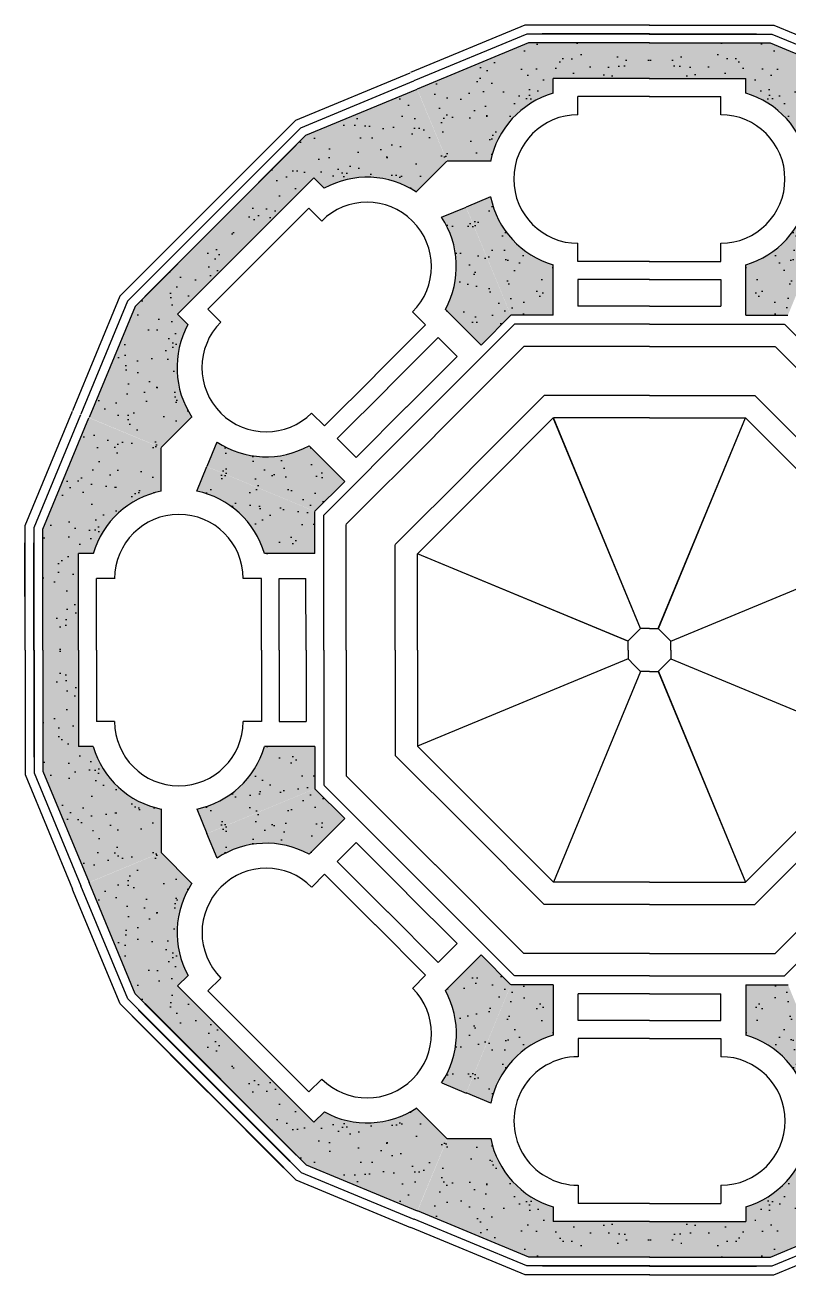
# Model space of a CAD drawing. Header units: inches. Extents: x -17501 to 17501, y -17501 to 17501.
# Drawn here: x -17501 to 3883, y -17501 to 17501 of the extents above; entities that cross this region are included whole.
import ezdxf

# ---------------------------------------------------------------- set-up
doc = ezdxf.new("R2010")
doc.units = ezdxf.units.IN
doc.header["$MEASUREMENT"] = 0
doc.layers.add('hatch', color=7, linetype='Continuous')
doc.layers.add('walls', color=150, linetype='Continuous')

msp = doc.modelspace()

# ---------------------------------------------------------------- hatches: boundary and pattern name
at = {"layer": 'hatch'}
h = msp.add_hatch(dxfattribs=at)
h.set_pattern_fill('AR-SAND', color=256, scale=500, angle=90, style=0)
h.paths.add_polyline_path([(-6506, 15706), (-5670, 13688), (-4452, 13688, -0.278278), (-2703, 15588), (-2703, 16000), (0, 16000), (-3, 16997), (-3000, 16997), (-3001, 16997), (-3002, 16997), (-3389, 16997)])
h.paths.add_polyline_path([(-4452, 12688), (-5138, 12404), (-3883, 9375), (-2703, 9375), (-2703, 10788, -0.278278)])
h = msp.add_hatch(dxfattribs=at)
h.set_pattern_fill('AR-SAND', color=256, scale=100, angle=90, style=0)
h.paths.add_polyline_path([(-4452, 12688), (-5138, 12404), (-3883, 9375), (-2703, 9375), (-2703, 10788, -0.278278)])
h.paths.add_polyline_path([(-6506, 15706), (-5670, 13688), (-4452, 13688, -0.278278), (-2703, 15588), (-2703, 16000), (0, 16000), (-3, 16997), (-3000, 16997), (-3001, 16997), (-3002, 16997), (-3389, 16997)])
h = msp.add_hatch(dxfattribs=at)
h.set_pattern_fill('AR-SAND', color=256, scale=100, angle=90, style=0)
h.set_pattern_definition([(52.5196, (0, 0), (192.6845, -6.2333), [0, -152, 0, -170, 0, -162.5]), (82.5196, (0, 0), (282.154, 177.0744), [0, -82, 0, -137, 0, -52.5]), (122.5196, (0.04, -123), (0.4591, 311.4144), [0, -50, 0, -180, 0, -235]), (132.5196, (0.04, -123), (87.6645, 300.6427), [0, -25, 0, -118, 0, -135])])
h.paths.add_polyline_path([(4448, 12689), (5134, 12405), (3880, 9376), (2700, 9376), (2699, 10788, 0.278278)])
h.paths.add_polyline_path([(6500, 15708), (5665, 13689), (4448, 13689, 0.278278), (2698, 15588), (2698, 16001), (-5, 16000), (-3, 16997), (2994, 16998), (2995, 16998), (2996, 16998), (3383, 16998)])
h = msp.add_hatch(dxfattribs=at)
h.set_pattern_fill('AR-SAND', color=256, scale=500, angle=90, style=0)
h.set_pattern_definition([(52.5196, (0, 0), (963.423, -31.166), [0, -760, 0, -850, 0, -812.5]), (82.52, (0, 0), (1410.77, 885.37), [0, -410, 0, -685, 0, -262.5]), (122.5196, (0.2, -615), (2.296, 1557.07), [0, -250, 0, -900, 0, -1175]), (132.52, (0.2, -615), (438.32, 1503.21), [0, -125, 0, -590, 0, -675])])
h.paths.add_polyline_path([(6500, 15708), (5665, 13689), (4448, 13689, 0.278278), (2698, 15588), (2698, 16001), (-5, 16000), (-3, 16997), (2994, 16998), (2995, 16998), (2996, 16998), (3383, 16998)])
h.paths.add_polyline_path([(4448, 12689), (5134, 12405), (3880, 9376), (2700, 9376), (2699, 10788, 0.278278)])
h = msp.add_hatch(dxfattribs=at)
h.set_pattern_fill('AR-SAND', color=256, scale=100, angle=135, style=0)
h.set_pattern_definition([(97.51965, (0, 0), (140.6561, 131.841), [0, -152, 0, -170, 0, -162.5]), (127.5196, (0, 0), (74.3024, 324.7235), [0, -82, 0, -137, 0, -52.5]), (167.5196, (87, -86.94), (-219.8786, 220.5279), [0, -50, 0, -180, 0, -235]), (177.5196, (87, -86.94), (-150.5984, 274.5747), [0, -25, 0, -118, 0, -135])])
h.paths.add_polyline_path([(-5827, 12118), (-5142, 12402), (-3886, 9374), (-4721, 8539), (-5720, 9537, 0.278278)])
h.paths.add_polyline_path([(-6511, 15704), (-5674, 13686), (-6535, 12825, 0.278278), (-9115, 12930), (-9407, 13222), (-11318, 11310), (-12021, 12017), (-9902, 14137), (-9902, 14137), (-9901, 14138), (-9627, 14412)])
h = msp.add_hatch(dxfattribs=at)
h.set_pattern_fill('AR-SAND', color=256, scale=500, angle=135, style=0)
h.set_pattern_definition([(97.5196, (0, 0), (703.28, 659.205), [0, -760, 0, -850, 0, -812.5]), (127.52, (0, 0), (371.51, 1623.62), [0, -410, 0, -685, 0, -262.5]), (167.5196, (435, -434.7), (-1099.393, 1102.64), [0, -250, 0, -900, 0, -1175]), (177.52, (435, -434.7), (-752.99, 1372.87), [0, -125, 0, -590, 0, -675])])
h.paths.add_polyline_path([(-6511, 15704), (-5674, 13686), (-6535, 12825, 0.278278), (-9115, 12930), (-9407, 13222), (-11318, 11310), (-12021, 12017), (-9902, 14137), (-9902, 14137), (-9901, 14138), (-9627, 14412)])
h.paths.add_polyline_path([(-5827, 12118), (-5142, 12402), (-3886, 9374), (-4721, 8539), (-5720, 9537, 0.278278)])
h = msp.add_hatch(dxfattribs=at)
h.set_pattern_fill('AR-SAND', color=256, scale=500, angle=135, style=0)
h.paths.add_polyline_path([(-15706, 6506), (-13688, 5670), (-12827, 6530, -0.278278), (-12933, 9111), (-13225, 9402), (-11314, 11314), (-12021, 12017), (-14140, 9897), (-14141, 9897), (-14141, 9896), (-14415, 9622)])
h.paths.add_polyline_path([(-12120, 5823), (-12404, 5138), (-9375, 3883), (-8540, 4718), (-9539, 5717, -0.278278)])
h = msp.add_hatch(dxfattribs=at)
h.set_pattern_fill('AR-SAND', color=256, scale=100, angle=135, style=0)
h.paths.add_polyline_path([(-12120, 5823), (-12404, 5138), (-9375, 3883), (-8540, 4718), (-9539, 5717, -0.278278)])
h.paths.add_polyline_path([(-15706, 6506), (-13688, 5670), (-12827, 6530, -0.278278), (-12933, 9111), (-13225, 9402), (-11314, 11314), (-12021, 12017), (-14140, 9897), (-14141, 9897), (-14141, 9896), (-14415, 9622)])
h = msp.add_hatch(dxfattribs=at)
h.set_pattern_fill('AR-SAND', color=256, scale=100, angle=180, style=0)
h.set_pattern_definition([(142.5196, (0, 0), (6.2333, 192.6845), [0, -152, 0, -170, 0, -162.5]), (172.5196, (0, 0), (-177.0744, 282.154), [0, -82, 0, -137, 0, -52.5]), (212.5196, (123, 0.04), (-311.4144, 0.4591), [0, -50, 0, -180, 0, -235]), (222.5196, (123, 0.04), (-300.6427, 87.6645), [0, -25, 0, -118, 0, -135])])
h.paths.add_polyline_path([(-12689, 4448), (-12405, 5134), (-9376, 3880), (-9376, 2700), (-10788, 2699, 0.278278)])
h.paths.add_polyline_path([(-15708, 6500), (-13689, 5665), (-13689, 4448, 0.278278), (-15588, 2698), (-16001, 2698), (-16000, -5), (-16997, -3), (-16998, 2994), (-16998, 2995), (-16998, 2996), (-16998, 3383)])
h = msp.add_hatch(dxfattribs=at)
h.set_pattern_fill('AR-SAND', color=256, scale=500, angle=180, style=0)
h.set_pattern_definition([(142.5196, (0, 0), (31.166, 963.423), [0, -760, 0, -850, 0, -812.5]), (172.52, (0, 0), (-885.37, 1410.77), [0, -410, 0, -685, 0, -262.5]), (212.5196, (615, 0.2), (-1557.07, 2.296), [0, -250, 0, -900, 0, -1175]), (222.52, (615, 0.2), (-1503.21, 438.32), [0, -125, 0, -590, 0, -675])])
h.paths.add_polyline_path([(-15708, 6500), (-13689, 5665), (-13689, 4448, 0.278278), (-15588, 2698), (-16001, 2698), (-16000, -5), (-16997, -3), (-16998, 2994), (-16998, 2995), (-16998, 2996), (-16998, 3383)])
h.paths.add_polyline_path([(-12689, 4448), (-12405, 5134), (-9376, 3880), (-9376, 2700), (-10788, 2699, 0.278278)])
h = msp.add_hatch(dxfattribs=at)
h.set_pattern_fill('AR-SAND', color=256, scale=500, angle=180, style=0)
h.paths.add_polyline_path([(-15706, -6506), (-13688, -5670), (-13688, -4452, -0.278278), (-15588, -2703), (-16000, -2703), (-16000, 0), (-16997, -3), (-16997, -3000), (-16997, -3001), (-16997, -3002), (-16997, -3389)])
h.paths.add_polyline_path([(-12688, -4452), (-12404, -5138), (-9375, -3883), (-9375, -2703), (-10788, -2703, -0.278278)])
h = msp.add_hatch(dxfattribs=at)
h.set_pattern_fill('AR-SAND', color=256, scale=100, angle=180, style=0)
h.paths.add_polyline_path([(-12688, -4452), (-12404, -5138), (-9375, -3883), (-9375, -2703), (-10788, -2703, -0.278278)])
h.paths.add_polyline_path([(-15706, -6506), (-13688, -5670), (-13688, -4452, -0.278278), (-15588, -2703), (-16000, -2703), (-16000, 0), (-16997, -3), (-16997, -3000), (-16997, -3001), (-16997, -3002), (-16997, -3389)])
h = msp.add_hatch(dxfattribs=at)
h.set_pattern_fill('AR-SAND', color=256, scale=100, angle=-135, style=0)
h.set_pattern_definition([(187.51965, (0, 0), (-131.841, 140.6561), [0, -152, 0, -170, 0, -162.5]), (217.5196, (0, 0), (-324.7235, 74.3024), [0, -82, 0, -137, 0, -52.5]), (257.5196, (86.94, 87), (-220.5279, -219.8786), [0, -50, 0, -180, 0, -235]), (267.5196, (86.94, 87), (-274.5747, -150.5984), [0, -25, 0, -118, 0, -135])])
h.paths.add_polyline_path([(-12118, -5827), (-12402, -5142), (-9374, -3886), (-8539, -4721), (-9537, -5720, 0.278278)])
h.paths.add_polyline_path([(-15704, -6511), (-13686, -5674), (-12825, -6535, 0.278278), (-12930, -9115), (-13222, -9407), (-11310, -11318), (-12017, -12021), (-14137, -9902), (-14137, -9902), (-14138, -9901), (-14412, -9627)])
h = msp.add_hatch(dxfattribs=at)
h.set_pattern_fill('AR-SAND', color=256, scale=500, angle=-135, style=0)
h.set_pattern_definition([(187.5196, (0, 0), (-659.205, 703.28), [0, -760, 0, -850, 0, -812.5]), (217.52, (0, 0), (-1623.62, 371.51), [0, -410, 0, -685, 0, -262.5]), (257.5196, (434.7, 435), (-1102.64, -1099.393), [0, -250, 0, -900, 0, -1175]), (267.52, (434.7, 435), (-1372.87, -752.99), [0, -125, 0, -590, 0, -675])])
h.paths.add_polyline_path([(-15704, -6511), (-13686, -5674), (-12825, -6535, 0.278278), (-12930, -9115), (-13222, -9407), (-11310, -11318), (-12017, -12021), (-14137, -9902), (-14137, -9902), (-14138, -9901), (-14412, -9627)])
h.paths.add_polyline_path([(-12118, -5827), (-12402, -5142), (-9374, -3886), (-8539, -4721), (-9537, -5720, 0.278278)])
h = msp.add_hatch(dxfattribs=at)
h.set_pattern_fill('AR-SAND', color=256, scale=500, angle=-135, style=0)
h.paths.add_polyline_path([(-6506, -15706), (-5670, -13688), (-6530, -12827, -0.278278), (-9111, -12933), (-9402, -13225), (-11314, -11314), (-12017, -12021), (-9897, -14140), (-9897, -14141), (-9896, -14141), (-9622, -14415)])
h.paths.add_polyline_path([(-5823, -12120), (-5138, -12404), (-3883, -9375), (-4718, -8540), (-5717, -9539, -0.278278)])
h = msp.add_hatch(dxfattribs=at)
h.set_pattern_fill('AR-SAND', color=256, scale=100, angle=-135, style=0)
h.paths.add_polyline_path([(-5823, -12120), (-5138, -12404), (-3883, -9375), (-4718, -8540), (-5717, -9539, -0.278278)])
h.paths.add_polyline_path([(-6506, -15706), (-5670, -13688), (-6530, -12827, -0.278278), (-9111, -12933), (-9402, -13225), (-11314, -11314), (-12017, -12021), (-9897, -14140), (-9897, -14141), (-9896, -14141), (-9622, -14415)])
h = msp.add_hatch(dxfattribs=at)
h.set_pattern_fill('AR-SAND', color=256, scale=100, angle=-90, style=0)
h.set_pattern_definition([(232.5196, (0, 0), (-192.6845, 6.2333), [0, -152, 0, -170, 0, -162.5]), (262.5196, (0, 0), (-282.154, -177.0744), [0, -82, 0, -137, 0, -52.5]), (302.5196, (-0.04, 123), (-0.4591, -311.4144), [0, -50, 0, -180, 0, -235]), (312.5196, (-0.04, 123), (-87.6645, -300.6427), [0, -25, 0, -118, 0, -135])])
h.paths.add_polyline_path([(-4448, -12689), (-5134, -12405), (-3880, -9376), (-2700, -9376), (-2699, -10788, 0.278278)])
h.paths.add_polyline_path([(-6500, -15708), (-5665, -13689), (-4448, -13689, 0.278278), (-2698, -15588), (-2698, -16001), (5, -16000), (3, -16997), (-2994, -16998), (-2995, -16998), (-2996, -16998), (-3383, -16998)])
h = msp.add_hatch(dxfattribs=at)
h.set_pattern_fill('AR-SAND', color=256, scale=500, angle=-90, style=0)
h.set_pattern_definition([(232.5196, (0, 0), (-963.423, 31.166), [0, -760, 0, -850, 0, -812.5]), (262.52, (0, 0), (-1410.77, -885.37), [0, -410, 0, -685, 0, -262.5]), (302.5196, (-0.2, 615), (-2.296, -1557.07), [0, -250, 0, -900, 0, -1175]), (312.52, (-0.2, 615), (-438.32, -1503.21), [0, -125, 0, -590, 0, -675])])
h.paths.add_polyline_path([(-6500, -15708), (-5665, -13689), (-4448, -13689, 0.278278), (-2698, -15588), (-2698, -16001), (5, -16000), (3, -16997), (-2994, -16998), (-2995, -16998), (-2996, -16998), (-3383, -16998)])
h.paths.add_polyline_path([(-4448, -12689), (-5134, -12405), (-3880, -9376), (-2700, -9376), (-2699, -10788, 0.278278)])
h = msp.add_hatch(dxfattribs=at)
h.set_pattern_fill('AR-SAND', color=256, scale=500, angle=-90, style=0)
h.paths.add_polyline_path([(6506, -15706), (5670, -13688), (4452, -13688, -0.278278), (2703, -15588), (2703, -16000), (0, -16000), (3, -16997), (3000, -16997), (3001, -16997), (3002, -16997), (3389, -16997)])
h.paths.add_polyline_path([(4452, -12688), (5138, -12404), (3883, -9375), (2703, -9375), (2703, -10788, -0.278278)])
h = msp.add_hatch(dxfattribs=at)
h.set_pattern_fill('AR-SAND', color=256, scale=100, angle=-90, style=0)
h.paths.add_polyline_path([(4452, -12688), (5138, -12404), (3883, -9375), (2703, -9375), (2703, -10788, -0.278278)])
h.paths.add_polyline_path([(6506, -15706), (5670, -13688), (4452, -13688, -0.278278), (2703, -15588), (2703, -16000), (0, -16000), (3, -16997), (3000, -16997), (3001, -16997), (3002, -16997), (3389, -16997)])

# ---------------------------------------------------------------- linework, layer by layer
for p, q in [((0, 15500), (-2003, 15500)), ((-2003, 14988), (-2003, 15500)), ((-2003, 14988), (-2003, 15500)), ((-5, 15500), (1998, 15501)), ((1998, 14988), (1998, 15501)), ((1998, 14988), (1998, 15501)), ((-10964, 10956), (-9548, 12373)), ((-9186, 12011), (-9548, 12373)), ((-9186, 12011), (-9548, 12373)), ((-2003, 10875), (-2003, 11388)), ((1999, 10876), (1999, 11388)), ((-10960, 10960), (-12376, 9544)), ((0, 10875), (-2003, 10875)), ((-4, 10875), (1999, 10876)), ((0, 10375), (-2003, 10375)), ((-2003, 10375), (-2003, 9625)), ((-4, 10375), (1999, 10376)), ((1999, 10376), (2000, 9626)), ((-12014, 9181), (-12376, 9544)), ((-12014, 9181), (-12376, 9544)), ((-6277, 9104), (-6639, 9466)), ((0, 9625), (-2003, 9625)), ((-3, 9625), (2000, 9626)), ((-7692, 7687), (-6277, 9104)), ((-6455, 6450), (-3783, 9124)), ((-4721, 8539), (-3886, 9374)), ((-2703, 9375), (-3883, 9375)), ((0, 9125), (-3780, 9125)), ((-3, 9125), (3777, 9126)), ((2700, 9376), (3880, 9376)), ((6452, 6452), (3780, 9125)), ((-7339, 7334), (-5923, 8751)), ((-5923, 8751), (-5392, 8220)), ((-6012, 6008), (-3524, 8499)), ((0, 8500), (-3521, 8500)), ((-3, 8500), (3518, 8501)), ((6010, 6010), (3521, 8500)), ((-6808, 6804), (-5392, 8220)), ((-7690, 7690), (-9106, 6273)), ((-7336, 7336), (-8753, 5920)), ((-5040, 5036), (-2954, 7124)), ((0, 7125), (-2951, 7125)), ((-2, 7125), (2949, 7126)), ((5038, 5038), (2951, 7125)), ((-6806, 6806), (-8222, 5390)), ((-9106, 6273), (-9469, 6636)), ((-6452, 6452), (-9125, 3780)), ((-4598, 4595), (-2695, 6499)), ((0, 6500), (-2692, 6500)), ((-2, 6500), (2690, 6501)), ((4596, 4596), (2692, 6500)), ((-6010, 6010), (-8500, 3521)), ((-8753, 5920), (-8222, 5390)), ((-5038, 5038), (-7125, 2951)), ((-8540, 4718), (-9375, 3883)), ((-4596, 4596), (-6500, 2692)), ((-9376, 2700), (-9376, 3880)), ((-9125, -3), (-9126, 3777)), ((-8500, -3), (-8501, 3518)), ((-7125, -2), (-7126, 2949)), ((-6500, -2), (-6501, 2690)), ((-14988, 1998), (-15501, 1998)), ((-14988, 1998), (-15501, 1998)), ((-15500, -5), (-15501, 1998)), ((-10876, 1999), (-11388, 1999)), ((-10875, -4), (-10876, 1999)), ((-10376, 1999), (-9626, 2000)), ((-10375, -4), (-10376, 1999)), ((-9625, -3), (-9626, 2000)), ((-15500, 0), (-15500, -2003)), ((-10875, 0), (-10875, -2003)), ((-10375, 0), (-10375, -2003)), ((-9625, 0), (-9625, -2003)), ((-9125, 0), (-9125, -3780)), ((-8500, 0), (-8500, -3521)), ((-7125, 0), (-7125, -2951)), ((-6500, 0), (-6500, -2692)), ((-14988, -2003), (-15500, -2003)), ((-14988, -2003), (-15500, -2003)), ((-10875, -2003), (-11388, -2003)), ((-10375, -2003), (-9625, -2003)), ((-9375, -2703), (-9375, -3883)), ((-4595, -4598), (-6499, -2695)), ((-5036, -5040), (-7124, -2954)), ((-6450, -6455), (-9124, -3783)), ((-6008, -6012), (-8499, -3524)), ((-8539, -4721), (-9374, -3886)), ((-4596, -4596), (-2692, -6500)), ((4598, -4595), (2695, -6499)), ((-5038, -5038), (-2951, -7125)), ((5040, -5036), (2954, -7124)), ((-8751, -5923), (-8220, -5392)), ((-6804, -6808), (-8220, -5392)), ((-7334, -7339), (-8751, -5923)), ((-9104, -6277), (-9466, -6639)), ((-7687, -7692), (-9104, -6277)), ((-6010, -6010), (-3521, -8500)), ((6012, -6008), (3524, -8499)), ((-6452, -6452), (-3780, -9125)), ((2, -6500), (-2690, -6501)), ((0, -6500), (2692, -6500)), ((6455, -6450), (3783, -9124)), ((-6806, -6806), (-5390, -8222)), ((-7336, -7336), (-5920, -8753)), ((2, -7125), (-2949, -7126)), ((0, -7125), (2951, -7125)), ((-7690, -7690), (-6273, -9106)), ((-5920, -8753), (-5390, -8222)), ((-4718, -8540), (-3883, -9375)), ((3, -8500), (-3518, -8501)), ((0, -8500), (3521, -8500)), ((-12011, -9186), (-12373, -9548)), ((-12011, -9186), (-12373, -9548)), ((-6273, -9106), (-6636, -9469)), ((-2700, -9376), (-3880, -9376)), ((3, -9125), (-3777, -9126)), ((0, -9125), (3780, -9125)), ((2703, -9375), (3883, -9375)), ((-10956, -10964), (-12373, -9548)), ((3, -9625), (-2000, -9626)), ((-1999, -10376), (-2000, -9626)), ((0, -9625), (2003, -9625)), ((2003, -10375), (2003, -9625)), ((4, -10375), (-1999, -10376)), ((0, -10375), (2003, -10375)), ((-10960, -10960), (-9544, -12376)), ((4, -10875), (-1999, -10876)), ((-1999, -10876), (-1999, -11388)), ((0, -10875), (2003, -10875)), ((2003, -10875), (2003, -11388)), ((-9181, -12014), (-9544, -12376)), ((-9181, -12014), (-9544, -12376)), ((-1998, -14988), (-1998, -15501)), ((-1998, -14988), (-1998, -15501)), ((2003, -14988), (2003, -15500)), ((2003, -14988), (2003, -15500)), ((5, -15500), (-1998, -15501)), ((0, -15500), (2003, -15500))]:
    msp.add_line(p, q)
for points in [[(-424, 424), (-247, 601), (-2695, 6499)], [(0, 600), (-251, 600), (-2692, 6500)], [(0, 600), (250, 600), (2690, 6501)], [(424, 424), (247, 602), (2692, 6500)], [(-600, 0), (-600, 250), (-6501, 2690)], [(-424, 424), (-602, 247), (-6500, 2692)], [(424, 424), (601, 247), (6499, 2695)], [(600, 0), (600, 251), (6500, 2692)], [(-600, 0), (-600, -251), (-6500, -2692)], [(600, 0), (600, -250), (6501, -2690)], [(-424, -424), (-601, -247), (-6499, -2695)], [(424, -424), (602, -247), (6500, -2692)], [(-424, -424), (-247, -602), (-2692, -6500)], [(0, -600), (-250, -600), (-2690, -6501)], [(0, -600), (251, -600), (2692, -6500)], [(424, -424), (247, -601), (2695, -6499)]]:
    msp.add_lwpolyline(points)
for centre, start, end in [((-2003, 13188), 90, 270), ((-2003, 13188), 90, 270), ((1998, 13188), 270.0196, 90.0196), ((1998, 13188), 270.0196, 90.0196), ((-7912, 10739), 315.0196, 135.0196), ((-7912, 10739), 315.0196, 135.0196), ((-10741, 7909), 135, 315), ((-10741, 7909), 135, 315), ((-13188, 1998), 0.0196, 180.0196), ((-13188, 1998), 0.0196, 180.0196), ((-13188, -2003), 180, 0), ((-13188, -2003), 180, 0), ((-10739, -7912), 45.0196, 225.0196), ((-10739, -7912), 45.0196, 225.0196), ((-7909, -10741), 225, 45), ((-7909, -10741), 225, 45), ((-1998, -13188), 90.0196, 270.0196), ((-1998, -13188), 90.0196, 270.0196), ((2003, -13188), 270, 90), ((2003, -13188), 270, 90)]:
    msp.add_arc(centre, 1800, start, end)
at = {"layer": 'walls'}
for p, q in [((-3, 17500), (2997, 17501)), ((-3488, 17497), (-6697, 16168)), ((-3438, 17247), (-6601, 15937)), ((-3, 17497), (-3488, 17497)), ((-3, 17247), (-3438, 17247)), ((-3, 17500), (-3003, 17500)), ((-3, 17499), (-3003, 17499)), ((-3, 17498), (-3003, 17498)), ((-3, 17250), (-3003, 17250)), ((-3, 17249), (-3003, 17249)), ((-3, 17248), (-3003, 17248)), ((-2, 17500), (-3002, 17500)), ((-2, 17499), (-3002, 17499)), ((-2, 17498), (-3002, 17498)), ((-2, 17497), (-3002, 17497)), ((-2, 17250), (-3002, 17250)), ((-2, 17249), (-3002, 17249)), ((-2, 17248), (-3002, 17248)), ((-2, 17247), (-3002, 17247)), ((-1, 17500), (-3001, 17500)), ((-1, 17499), (-3001, 17499)), ((-1, 17498), (-3001, 17498)), ((-1, 17497), (-3001, 17497)), ((-1, 17250), (-3001, 17250)), ((-1, 17249), (-3001, 17249)), ((-1, 17248), (-3001, 17248)), ((-1, 17247), (-3001, 17247)), ((0, 17500), (-3000, 17500)), ((0, 17499), (-3000, 17499)), ((0, 17498), (-3000, 17498)), ((0, 17497), (-3000, 17497)), ((0, 17250), (-3000, 17250)), ((0, 17249), (-3000, 17249)), ((0, 17248), (-3000, 17248)), ((0, 17247), (-3000, 17247)), ((-6, 17500), (2994, 17501)), ((-6, 17499), (2994, 17500)), ((-6, 17498), (2994, 17499)), ((-6, 17497), (2994, 17498)), ((-6, 17250), (2994, 17251)), ((-6, 17249), (2994, 17250)), ((-6, 17248), (2994, 17249)), ((-6, 17247), (2994, 17248)), ((-5, 17500), (2995, 17501)), ((-5, 17499), (2995, 17500)), ((-5, 17498), (2995, 17499)), ((-5, 17497), (2995, 17498)), ((-5, 17250), (2995, 17251)), ((-5, 17249), (2995, 17250)), ((-5, 17248), (2995, 17249)), ((-5, 17247), (2995, 17248)), ((-4, 17500), (2996, 17501)), ((-4, 17499), (2996, 17500)), ((-4, 17498), (2996, 17499)), ((-4, 17497), (2996, 17498)), ((-4, 17250), (2996, 17251)), ((-4, 17249), (2996, 17250)), ((-4, 17248), (2996, 17249)), ((-4, 17247), (2996, 17248)), ((-3, 17499), (2997, 17500)), ((-3, 17498), (2997, 17499)), ((-3, 17497), (3482, 17498)), ((-3, 17250), (2997, 17251)), ((-3, 17249), (2997, 17250)), ((-3, 17248), (2997, 17249)), ((-3, 17247), (3433, 17248)), ((3433, 17248), (6596, 15939)), ((3482, 17498), (6691, 16170)), ((-3389, 16997), (-6506, 15706)), ((-3, 16997), (-3389, 16997)), ((-3, 17000), (-3003, 17000)), ((-3, 16999), (-3003, 16999)), ((-3, 16998), (-3003, 16998)), ((-2, 17000), (-3002, 17000)), ((-2, 16999), (-3002, 16999)), ((-2, 16998), (-3002, 16998)), ((-2, 16997), (-3002, 16997)), ((-1, 17000), (-3001, 17000)), ((-1, 16999), (-3001, 16999)), ((-1, 16998), (-3001, 16998)), ((-1, 16997), (-3001, 16997)), ((0, 17000), (-3000, 17000)), ((0, 16999), (-3000, 16999)), ((0, 16998), (-3000, 16998)), ((0, 16997), (-3000, 16997)), ((-6, 17000), (2994, 17001)), ((-6, 16999), (2994, 17000)), ((-6, 16998), (2994, 16999)), ((-6, 16997), (2994, 16998)), ((-5, 17000), (2995, 17001)), ((-5, 16999), (2995, 17000)), ((-5, 16998), (2995, 16999)), ((-5, 16997), (2995, 16998)), ((-4, 17000), (2996, 17001)), ((-4, 16999), (2996, 17000)), ((-4, 16998), (2996, 16999)), ((-4, 16997), (2996, 16998)), ((-3, 17000), (2997, 17001)), ((-3, 16999), (2997, 17000)), ((-3, 16998), (2997, 16999)), ((-3, 16997), (3383, 16998)), ((3383, 16998), (6500, 15708)), ((-9911, 14835), (-6703, 16166)), ((-9769, 14623), (-6607, 15935)), ((0, 16000), (-2703, 16000)), ((-2703, 15588), (-2703, 16000)), ((-5, 16000), (2698, 16001)), ((2698, 15588), (2698, 16001)), ((-9627, 14412), (-6511, 15704)), ((-12374, 12370), (-9911, 14835)), ((-12379, 12370), (-10258, 14492)), ((-12378, 12371), (-10257, 14493)), ((-12378, 12369), (-10257, 14491)), ((-12377, 12372), (-10257, 14494)), ((-12377, 12370), (-10257, 14492)), ((-12377, 12369), (-10257, 14491)), ((-12376, 12372), (-10255, 14494)), ((-12376, 12372), (-10256, 14494)), ((-12376, 12371), (-10256, 14493)), ((-12376, 12370), (-10255, 14492)), ((-12376, 12369), (-10255, 14491)), ((-12376, 12369), (-10256, 14491)), ((-12376, 12368), (-10256, 14490)), ((-12375, 12371), (-10254, 14493)), ((-12375, 12369), (-10254, 14491)), ((-12198, 12193), (-9769, 14623)), ((-12021, 12017), (-9627, 14412)), ((-12202, 12193), (-10081, 14315)), ((-12201, 12194), (-10080, 14316)), ((-12201, 12193), (-10080, 14315)), ((-12200, 12196), (-10079, 14318)), ((-12200, 12195), (-10080, 14317)), ((-12200, 12194), (-10079, 14316)), ((-12200, 12193), (-10079, 14315)), ((-12200, 12193), (-10080, 14315)), ((-12200, 12192), (-10080, 14314)), ((-12200, 12191), (-10079, 14313)), ((-12199, 12195), (-10078, 14317)), ((-12199, 12193), (-10078, 14315)), ((-12199, 12192), (-10078, 14314)), ((-12198, 12194), (-10078, 14316)), ((-12198, 12193), (-10078, 14315)), ((-12025, 12017), (-9904, 14139)), ((-12024, 12018), (-9903, 14140)), ((-12024, 12017), (-9903, 14139)), ((-12024, 12017), (-9904, 14139)), ((-12024, 12016), (-9904, 14138)), ((-12024, 12015), (-9903, 14137)), ((-12023, 12019), (-9902, 14141)), ((-12023, 12017), (-9902, 14139)), ((-12023, 12016), (-9902, 14138)), ((-12023, 12015), (-9902, 14137)), ((-12022, 12018), (-9902, 14140)), ((-12022, 12017), (-9902, 14139)), ((-12022, 12015), (-9902, 14137)), ((-12021, 12017), (-9901, 14139)), ((-12021, 12016), (-9901, 14138)), ((-6535, 12825), (-5674, 13686)), ((-4452, 13688), (-5670, 13688)), ((-11318, 11310), (-9407, 13222)), ((-9115, 12930), (-9407, 13222)), ((-4452, 12688), (-5141, 12403)), ((-12374, 12370), (-14839, 9906)), ((-12376, 12372), (-14498, 10251)), ((-12376, 12373), (-14497, 10252)), ((-12376, 12372), (-14497, 10250)), ((-12374, 12374), (-14496, 10253)), ((-12375, 12374), (-14496, 10252)), ((-12374, 12373), (-14496, 10252)), ((-12375, 12372), (-14496, 10251)), ((-12374, 12372), (-14496, 10250)), ((-12375, 12371), (-14496, 10250)), ((-12374, 12374), (-14495, 10252)), ((-12374, 12372), (-14495, 10251)), ((-12374, 12371), (-14495, 10250)), ((-12373, 12373), (-14494, 10252)), ((-12372, 12372), (-14494, 10251)), ((-12373, 12372), (-14494, 10250)), ((-5827, 12118), (-5139, 12403)), ((-12198, 12193), (-14627, 9764)), ((-12021, 12017), (-14415, 9622)), ((-12200, 12195), (-14321, 10074)), ((-12198, 12197), (-14320, 10076)), ((-12199, 12196), (-14320, 10075)), ((-12198, 12195), (-14320, 10074)), ((-12199, 12195), (-14320, 10073)), ((-12198, 12194), (-14320, 10073)), ((-12198, 12198), (-14319, 10076)), ((-12198, 12196), (-14319, 10075)), ((-12198, 12195), (-14319, 10073)), ((-12197, 12197), (-14318, 10076)), ((-12197, 12195), (-14318, 10074)), ((-12197, 12194), (-14318, 10073)), ((-12196, 12196), (-14317, 10075)), ((-12195, 12195), (-14317, 10074)), ((-12196, 12195), (-14317, 10073)), ((-12022, 12019), (-14144, 9898)), ((-12023, 12019), (-14144, 9897)), ((-12022, 12018), (-14144, 9897)), ((-12022, 12020), (-14143, 9899)), ((-12022, 12019), (-14143, 9897)), ((-12022, 12017), (-14143, 9896)), ((-12021, 12021), (-14142, 9899)), ((-12021, 12019), (-14142, 9898)), ((-12021, 12018), (-14142, 9897)), ((-12020, 12020), (-14141, 9899)), ((-12019, 12019), (-14141, 9898)), ((-12020, 12019), (-14141, 9897)), ((-12019, 12018), (-14141, 9897)), ((-12020, 12017), (-14141, 9896)), ((-12019, 12019), (-14140, 9897)), ((-11314, 11314), (-13225, 9402)), ((-2703, 9375), (-2703, 10788)), ((2700, 9376), (2699, 10788)), ((-14839, 9906), (-16168, 6697)), ((-14627, 9764), (-15937, 6601)), ((-14415, 9622), (-15706, 6506)), ((-4721, 8539), (-5720, 9537)), ((-12933, 9111), (-13225, 9402)), ((-17498, 3482), (-16170, 6691)), ((-17248, 3433), (-15939, 6596)), ((-16998, 3383), (-15708, 6500)), ((-12827, 6530), (-13688, 5670)), ((-13689, 4448), (-13689, 5665)), ((-12120, 5823), (-12405, 5135)), ((-8540, 4718), (-9539, 5717)), ((-12689, 4448), (-12404, 5136)), ((-17497, -3), (-17498, 3482)), ((-17247, -3), (-17248, 3433)), ((-16997, -3), (-16998, 3383)), ((-17500, -3), (-17501, 2997)), ((-17500, -4), (-17501, 2996)), ((-17500, -5), (-17501, 2995)), ((-17500, -6), (-17501, 2994)), ((-17499, -3), (-17500, 2997)), ((-17499, -4), (-17500, 2996)), ((-17499, -5), (-17500, 2995)), ((-17499, -6), (-17500, 2994)), ((-17498, -3), (-17499, 2997)), ((-17498, -4), (-17499, 2996)), ((-17498, -5), (-17499, 2995)), ((-17498, -6), (-17499, 2994)), ((-17497, -4), (-17498, 2996)), ((-17497, -5), (-17498, 2995)), ((-17497, -6), (-17498, 2994)), ((-17250, -3), (-17251, 2997)), ((-17250, -4), (-17251, 2996)), ((-17250, -5), (-17251, 2995)), ((-17250, -6), (-17251, 2994)), ((-17249, -3), (-17250, 2997)), ((-17249, -4), (-17250, 2996)), ((-17249, -5), (-17250, 2995)), ((-17249, -6), (-17250, 2994)), ((-17248, -3), (-17249, 2997)), ((-17248, -4), (-17249, 2996)), ((-17248, -5), (-17249, 2995)), ((-17248, -6), (-17249, 2994)), ((-17247, -4), (-17248, 2996)), ((-17247, -5), (-17248, 2995)), ((-17247, -6), (-17248, 2994)), ((-17000, -3), (-17001, 2997)), ((-17000, -4), (-17001, 2996)), ((-17000, -5), (-17001, 2995)), ((-17000, -6), (-17001, 2994)), ((-16999, -3), (-17000, 2997)), ((-16999, -4), (-17000, 2996)), ((-16999, -5), (-17000, 2995)), ((-16999, -6), (-17000, 2994)), ((-16998, -3), (-16999, 2997)), ((-16998, -4), (-16999, 2996)), ((-16998, -5), (-16999, 2995)), ((-16998, -6), (-16999, 2994)), ((-16997, -4), (-16998, 2996)), ((-16997, -5), (-16998, 2995)), ((-16997, -6), (-16998, 2994)), ((-15588, 2698), (-16001, 2698)), ((-16000, -5), (-16001, 2698)), ((-9376, 2700), (-10788, 2699)), ((-17500, 0), (-17500, -3000)), ((-17499, 0), (-17499, -3000)), ((-17498, 0), (-17498, -3000)), ((-17497, 0), (-17497, -3000)), ((-17250, 0), (-17250, -3000)), ((-17249, 0), (-17249, -3000)), ((-17248, 0), (-17248, -3000)), ((-17247, 0), (-17247, -3000)), ((-17000, 0), (-17000, -3000)), ((-16999, 0), (-16999, -3000)), ((-16998, 0), (-16998, -3000)), ((-16997, 0), (-16997, -3000)), ((-16000, 0), (-16000, -2703)), ((-17500, -1), (-17500, -3001)), ((-17500, -2), (-17500, -3002)), ((-17500, -3), (-17500, -3003)), ((-17499, -1), (-17499, -3001)), ((-17499, -2), (-17499, -3002)), ((-17499, -3), (-17499, -3003)), ((-17498, -1), (-17498, -3001)), ((-17498, -2), (-17498, -3002)), ((-17498, -3), (-17498, -3003)), ((-17497, -1), (-17497, -3001)), ((-17497, -2), (-17497, -3002)), ((-17497, -3), (-17497, -3488)), ((-17250, -1), (-17250, -3001)), ((-17250, -2), (-17250, -3002)), ((-17250, -3), (-17250, -3003)), ((-17249, -1), (-17249, -3001)), ((-17249, -2), (-17249, -3002)), ((-17249, -3), (-17249, -3003)), ((-17248, -1), (-17248, -3001)), ((-17248, -2), (-17248, -3002)), ((-17248, -3), (-17248, -3003)), ((-17247, -1), (-17247, -3001)), ((-17247, -2), (-17247, -3002)), ((-17247, -3), (-17247, -3438)), ((-17000, -1), (-17000, -3001)), ((-17000, -2), (-17000, -3002)), ((-17000, -3), (-17000, -3003)), ((-16999, -1), (-16999, -3001)), ((-16999, -2), (-16999, -3002)), ((-16999, -3), (-16999, -3003)), ((-16998, -1), (-16998, -3001)), ((-16998, -2), (-16998, -3002)), ((-16998, -3), (-16998, -3003)), ((-16997, -1), (-16997, -3001)), ((-16997, -2), (-16997, -3002)), ((-16997, -3), (-16997, -3389)), ((-15588, -2703), (-16000, -2703)), ((-9375, -2703), (-10788, -2703)), ((-17497, -3488), (-16168, -6697)), ((-17247, -3438), (-15937, -6601)), ((-16997, -3389), (-15706, -6506)), ((-13688, -4452), (-13688, -5670)), ((-12688, -4452), (-12403, -5141)), ((-8539, -4721), (-9537, -5720)), ((-12118, -5827), (-12403, -5139)), ((-12825, -6535), (-13686, -5674)), ((-14623, -9769), (-15935, -6607)), ((-14412, -9627), (-15704, -6511)), ((-14835, -9911), (-16166, -6703)), ((-4718, -8540), (-5717, -9539)), ((-12930, -9115), (-13222, -9407)), ((-11310, -11318), (-13222, -9407)), ((-2700, -9376), (-2699, -10788)), ((2703, -9375), (2703, -10788)), ((-12193, -12198), (-14623, -9769)), ((-12017, -12021), (-14412, -9627)), ((-12370, -12374), (-14835, -9911)), ((-12196, -12200), (-14318, -10079)), ((-12195, -12199), (-14317, -10078)), ((-12195, -12200), (-14317, -10080)), ((-12194, -12198), (-14316, -10078)), ((-12194, -12200), (-14316, -10079)), ((-12194, -12201), (-14316, -10080)), ((-12193, -12198), (-14315, -10078)), ((-12193, -12199), (-14315, -10078)), ((-12193, -12200), (-14315, -10079)), ((-12193, -12200), (-14315, -10080)), ((-12193, -12201), (-14315, -10080)), ((-12193, -12202), (-14315, -10081)), ((-12192, -12199), (-14314, -10078)), ((-12192, -12200), (-14314, -10080)), ((-12191, -12200), (-14313, -10079)), ((-12019, -12023), (-14141, -9902)), ((-12018, -12022), (-14140, -9902)), ((-12018, -12024), (-14140, -9903)), ((-12017, -12021), (-14139, -9901)), ((-12017, -12022), (-14139, -9902)), ((-12017, -12023), (-14139, -9902)), ((-12017, -12024), (-14139, -9903)), ((-12017, -12024), (-14139, -9904)), ((-12017, -12025), (-14139, -9904)), ((-12016, -12021), (-14138, -9901)), ((-12016, -12023), (-14138, -9902)), ((-12016, -12024), (-14138, -9904)), ((-12015, -12022), (-14137, -9902)), ((-12015, -12023), (-14137, -9902)), ((-12015, -12024), (-14137, -9903)), ((-12372, -12376), (-14494, -10255)), ((-12372, -12376), (-14494, -10256)), ((-12372, -12377), (-14494, -10257)), ((-12371, -12375), (-14493, -10254)), ((-12371, -12376), (-14493, -10256)), ((-12371, -12378), (-14493, -10257)), ((-12370, -12376), (-14492, -10255)), ((-12370, -12377), (-14492, -10257)), ((-12370, -12379), (-14492, -10258)), ((-12369, -12375), (-14491, -10254)), ((-12369, -12376), (-14491, -10255)), ((-12369, -12376), (-14491, -10256)), ((-12369, -12377), (-14491, -10257)), ((-12369, -12378), (-14491, -10257)), ((-12368, -12376), (-14490, -10256)), ((-11314, -11314), (-9402, -13225)), ((-12198, -12198), (-10076, -14319)), ((-12197, -12197), (-10076, -14318)), ((-12197, -12198), (-10076, -14320)), ((-12196, -12196), (-10075, -14317)), ((-12196, -12198), (-10075, -14319)), ((-12196, -12199), (-10075, -14320)), ((-12195, -12195), (-10074, -14317)), ((-12195, -12196), (-10073, -14317)), ((-12195, -12197), (-10074, -14318)), ((-12195, -12198), (-10074, -14320)), ((-12195, -12198), (-10073, -14319)), ((-12195, -12199), (-10073, -14320)), ((-12195, -12200), (-10074, -14321)), ((-12194, -12197), (-10073, -14318)), ((-12194, -12198), (-10073, -14320)), ((-12193, -12198), (-9764, -14627)), ((-12021, -12021), (-9899, -14142)), ((-12020, -12020), (-9899, -14141)), ((-12020, -12022), (-9899, -14143)), ((-12019, -12019), (-9898, -14141)), ((-12019, -12019), (-9897, -14140)), ((-12019, -12020), (-9897, -14141)), ((-12019, -12021), (-9898, -14142)), ((-12019, -12022), (-9898, -14144)), ((-12019, -12022), (-9897, -14143)), ((-12019, -12023), (-9897, -14144)), ((-12018, -12019), (-9897, -14141)), ((-12018, -12021), (-9897, -14142)), ((-12018, -12022), (-9897, -14144)), ((-12017, -12020), (-9896, -14141)), ((-12017, -12021), (-9622, -14415)), ((-12017, -12022), (-9896, -14143)), ((-5823, -12120), (-5135, -12405)), ((-12374, -12374), (-10253, -14496)), ((-12374, -12374), (-10252, -14495)), ((-12374, -12375), (-10252, -14496)), ((-12373, -12373), (-10252, -14494)), ((-12373, -12374), (-10252, -14496)), ((-12373, -12376), (-10252, -14497)), ((-12372, -12372), (-10251, -14494)), ((-12372, -12373), (-10250, -14494)), ((-12372, -12374), (-10251, -14495)), ((-12372, -12374), (-10250, -14496)), ((-12372, -12375), (-10251, -14496)), ((-12372, -12376), (-10251, -14498)), ((-12372, -12376), (-10250, -14497)), ((-12371, -12374), (-10250, -14495)), ((-12371, -12375), (-10250, -14496)), ((-12370, -12374), (-9906, -14839)), ((-4448, -12689), (-5136, -12404)), ((-9111, -12933), (-9402, -13225)), ((-6530, -12827), (-5670, -13688)), ((-4448, -13689), (-5665, -13689)), ((-9764, -14627), (-6601, -15937)), ((-9622, -14415), (-6506, -15706)), ((-9906, -14839), (-6697, -16168)), ((-3383, -16998), (-6500, -15708)), ((-2698, -15588), (-2698, -16001)), ((2703, -15588), (2703, -16000)), ((3389, -16997), (6506, -15706)), ((-3433, -17248), (-6596, -15939)), ((5, -16000), (-2698, -16001)), ((0, -16000), (2703, -16000)), ((3438, -17247), (6601, -15937)), ((-3482, -17498), (-6691, -16170)), ((3488, -17497), (6697, -16168)), ((3, -16997), (-3383, -16998)), ((3, -16998), (-2997, -16999)), ((3, -16999), (-2997, -17000)), ((3, -17000), (-2997, -17001)), ((4, -16997), (-2996, -16998)), ((4, -16998), (-2996, -16999)), ((4, -16999), (-2996, -17000)), ((4, -17000), (-2996, -17001)), ((5, -16997), (-2995, -16998)), ((5, -16998), (-2995, -16999)), ((5, -16999), (-2995, -17000)), ((5, -17000), (-2995, -17001)), ((6, -16997), (-2994, -16998)), ((6, -16998), (-2994, -16999)), ((6, -16999), (-2994, -17000)), ((6, -17000), (-2994, -17001)), ((0, -16997), (3000, -16997)), ((0, -16998), (3000, -16998)), ((0, -16999), (3000, -16999)), ((0, -17000), (3000, -17000)), ((1, -16997), (3001, -16997)), ((1, -16998), (3001, -16998)), ((1, -16999), (3001, -16999)), ((1, -17000), (3001, -17000)), ((2, -16997), (3002, -16997)), ((2, -16998), (3002, -16998)), ((2, -16999), (3002, -16999)), ((2, -17000), (3002, -17000)), ((3, -16997), (3389, -16997)), ((3, -16998), (3003, -16998)), ((3, -16999), (3003, -16999)), ((3, -17000), (3003, -17000)), ((3, -17497), (-3482, -17498)), ((3, -17247), (-3433, -17248)), ((3, -17248), (-2997, -17249)), ((3, -17249), (-2997, -17250)), ((3, -17250), (-2997, -17251)), ((3, -17498), (-2997, -17499)), ((3, -17499), (-2997, -17500)), ((3, -17500), (-2997, -17501)), ((4, -17247), (-2996, -17248)), ((4, -17248), (-2996, -17249)), ((4, -17249), (-2996, -17250)), ((4, -17250), (-2996, -17251)), ((4, -17497), (-2996, -17498)), ((4, -17498), (-2996, -17499)), ((4, -17499), (-2996, -17500)), ((4, -17500), (-2996, -17501)), ((5, -17247), (-2995, -17248)), ((5, -17248), (-2995, -17249)), ((5, -17249), (-2995, -17250)), ((5, -17250), (-2995, -17251)), ((5, -17497), (-2995, -17498)), ((5, -17498), (-2995, -17499)), ((5, -17499), (-2995, -17500)), ((5, -17500), (-2995, -17501)), ((6, -17247), (-2994, -17248)), ((6, -17248), (-2994, -17249)), ((6, -17249), (-2994, -17250)), ((6, -17250), (-2994, -17251)), ((6, -17497), (-2994, -17498)), ((6, -17498), (-2994, -17499)), ((6, -17499), (-2994, -17500)), ((6, -17500), (-2994, -17501)), ((0, -17247), (3000, -17247)), ((0, -17248), (3000, -17248)), ((0, -17249), (3000, -17249)), ((0, -17250), (3000, -17250)), ((0, -17497), (3000, -17497)), ((0, -17498), (3000, -17498)), ((0, -17499), (3000, -17499)), ((0, -17500), (3000, -17500)), ((1, -17247), (3001, -17247)), ((1, -17248), (3001, -17248)), ((1, -17249), (3001, -17249)), ((1, -17250), (3001, -17250)), ((1, -17497), (3001, -17497)), ((1, -17498), (3001, -17498)), ((1, -17499), (3001, -17499)), ((1, -17500), (3001, -17500)), ((2, -17247), (3002, -17247)), ((2, -17248), (3002, -17248)), ((2, -17249), (3002, -17249)), ((2, -17250), (3002, -17250)), ((2, -17497), (3002, -17497)), ((2, -17498), (3002, -17498)), ((2, -17499), (3002, -17499)), ((2, -17500), (3002, -17500)), ((3, -17247), (3438, -17247)), ((3, -17248), (3003, -17248)), ((3, -17249), (3003, -17249)), ((3, -17250), (3003, -17250)), ((3, -17497), (3488, -17497)), ((3, -17498), (3003, -17498)), ((3, -17499), (3003, -17499)), ((3, -17500), (3003, -17500))]:
    msp.add_line(p, q, dxfattribs=at)
for centre, start, end in [((-2003, 13188), 106.2602, 168.6503), ((1998, 13188), 11.3694, 73.7594), ((-7912, 10739), 56.3694, 118.7594), ((-2003, 13188), 191.537, 253.7398), ((1998, 13188), 286.2799, 348.4827), ((-7912, 10739), 331.2799, 33.4827), ((-10741, 7909), 151.2602, 213.6503), ((-10741, 7909), 236.537, 298.7398), ((-13188, 1998), 101.3694, 163.7594), ((-13188, 1998), 16.2799, 78.4827), ((-13188, -2003), 196.2602, 258.6503), ((-13188, -2003), 281.537, 343.7398), ((-10739, -7912), 61.2799, 123.4827), ((-10739, -7912), 146.3694, 208.7594), ((-7909, -10741), 326.537, 28.7398), ((-1998, -13188), 106.2799, 168.4827), ((2003, -13188), 11.537, 73.7398), ((-7909, -10741), 241.2602, 303.6503), ((-1998, -13188), 191.3694, 253.7594), ((2003, -13188), 286.2602, 348.6503)]:
    msp.add_arc(centre, 2500, start, end, dxfattribs=at)

doc.saveas('drawing.dxf')
